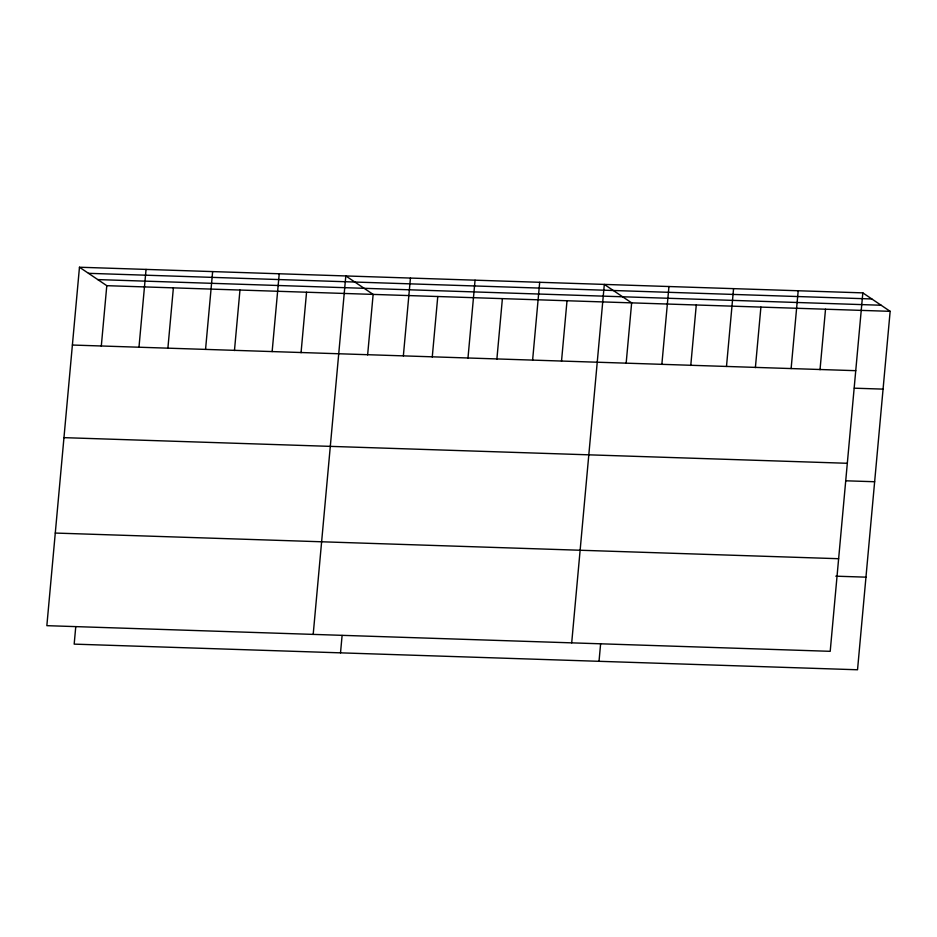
<?xml version="1.0" encoding="UTF-8"?>
<svg xmlns="http://www.w3.org/2000/svg" width="937" height="937" viewBox="0 0 937 937"><rect width="100%" height="100%" fill="white"/><g stroke="black" fill="none" stroke-linecap="round" stroke-linejoin="round"><path stroke-width="1.41" d="M79.469 267.232L46.85 625.67L830.205 651.32L862.825 292.871L79.469 267.232L106.795 285.68L890.15 311.33L857.531 669.768L74.175 644.129L75.756 626.759M101.29 346.198L106.795 285.68M138.981 347.217L146.055 269.411M167.875 348.377L173.38 287.858M205.554 349.396L212.64 271.589M234.461 350.555L239.966 290.037M272.14 351.574L279.226 273.768M301.046 352.734L306.551 292.215M313.192 634.396L345.812 275.946L373.137 294.394L367.632 354.912M340.518 652.843L342.099 635.473M403.355 355.873L410.441 278.066M432.262 357.032L437.766 296.514M467.985 357.981L475.059 280.186M496.879 359.14L502.396 298.634M532.614 360.101L539.689 282.295M561.509 361.26L567.014 300.742M571.699 642.852L604.318 284.415L631.643 302.862L626.139 363.38M599.024 661.311L600.605 643.942M661.862 364.329L668.948 286.535M690.768 365.489L696.273 304.982M726.491 366.449L733.566 288.643M755.386 367.609L760.903 307.09M791.121 368.557L798.195 290.763M820.016 369.717L825.52 309.21M88.488 273.323L871.843 298.962M97.776 279.589L881.131 305.239M72.395 345.039L855.739 370.677M854.345 388.187L883.064 389.124M63.962 437.649L847.317 463.288M845.924 480.798L874.643 481.735M55.283 533.059L838.627 558.71M835.804 576.173L865.952 577.157M862.825 292.871L890.15 311.33"/></g></svg>
